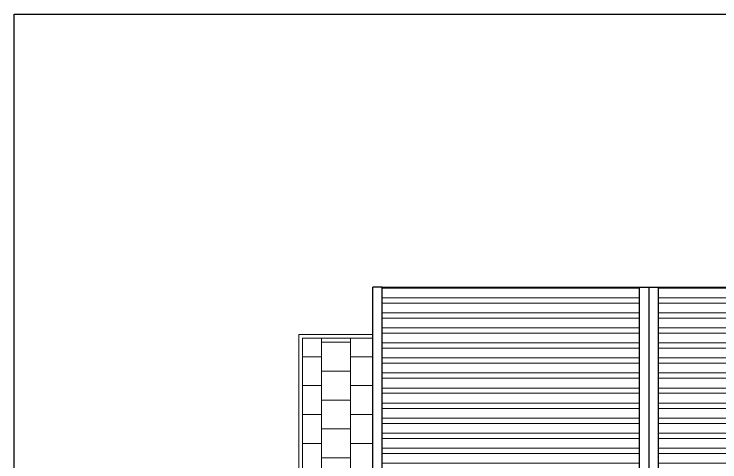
# Model space of a CAD drawing. Header units: metres. Extents: x 539 to 782, y 164 to 633.
# Drawn here: x 696.94 to 704.38, y 238.62 to 243.34 of the extents above; entities that cross this region are included whole.
import ezdxf

# ---------------------------------------------------------------- set-up
doc = ezdxf.new("R2010")
doc.units = ezdxf.units.M
for name, color, linetype, lineweight in [('03', 3, 'Continuous', 30), ('Baranda', 54, 'Continuous', 15), ('CUBIERTA', 214, 'Continuous', 20), ('Textura de Pisos', 252, 'Continuous', 13)]:
    doc.layers.add(name, color=color, linetype=linetype, lineweight=lineweight)

msp = doc.modelspace()

# ---------------------------------------------------------------- hatches: boundary and pattern name
at = {"layer": 'CUBIERTA'}
h = msp.add_hatch(dxfattribs=at)
h.set_pattern_fill('STEEL,_O', color=256, scale=0.05, angle=135)
h.set_pattern_definition([(180, (0, 0), (-3e-17, -0.15875), []), (180, (-0.05613, -0.05613), (-3e-17, -0.15875), [])])
h.paths.add_polyline_path([(702.0703, 238.4725), (702.3853, 238.4725), (702.3853, 237.449), (702.0703, 237.449)], flags=16)
h.paths.add_polyline_path([(701.9267, 237.9679, -0.256505), (701.9965, 238.0957), (701.9964, 238.1735), (701.9898, 238.1775), (701.8634, 237.9683), (701.9898, 237.7591), (701.9966, 237.7631), (701.9965, 237.8408, -0.255481)], flags=16)
h.paths.add_polyline_path([(701.9662, 238.1935), (701.9844, 238.1825), (701.8549, 237.9683), (701.9844, 237.7541), (701.9663, 237.7431), (701.83, 237.9683)], flags=16)
h.paths.add_polyline_path([(706.4372, 240.4608), (703.7272, 240.4608), (703.7272, 235.4608), (704.4372, 235.4608), (704.4372, 235.1303), (706.4372, 237.1011)])
h.paths.add_polyline_path([(704.8691, 238.4725), (705.184, 238.4725), (705.184, 237.449), (704.8691, 237.449)], flags=16)
h.paths.add_polyline_path([(705.2578, 237.8408), (705.2578, 237.7631), (705.2645, 237.7591), (705.391, 237.9683), (705.2645, 238.1775), (705.2579, 238.1735), (705.2579, 238.0957, -0.255913), (705.3277, 237.9683, -0.256073)], flags=16)
h.paths.add_polyline_path([(705.2699, 238.1825), (705.2881, 238.1935), (705.4243, 237.9683), (705.288, 237.7431), (705.2699, 237.7541), (705.3994, 237.9683)], flags=16)
h.paths.add_polyline_path([(702.3711, 238.4119), (702.3711, 237.512), (702.0797, 237.512), (702.0797, 238.4119)], flags=8)
h.paths.add_polyline_path([(705.1747, 238.4119), (705.1747, 237.512), (704.8833, 237.512), (704.8833, 238.4119)], flags=8)
h.paths.add_polyline_path([(702.9372, 235.5608), (702.9372, 235.4608), (703.5272, 235.4608), (703.5272, 240.4608), (700.8172, 240.4608), (700.8172, 235.4608), (701.3172, 235.4608), (701.3172, 235.5908), (701.5172, 235.5908), (701.5172, 235.4608), (701.9372, 235.4608), (701.9372, 235.5608)])
at = {"layer": 'Textura de Pisos', "ltscale": 0.01}
h = msp.add_hatch(dxfattribs=at)
h.set_pattern_fill('AR-B88,_O', color=256, scale=0.0015, angle=90)
h.set_pattern_definition([(90, (17.7298, 3e-14), (-0.3048, 2e-17), []), (180, (17.72981, 3e-14), (-0.3048, -0.1524), [0.3048, -0.3048])])
h.paths.add_polyline_path([(700.7172, 235.4608), (700.7172, 239.9208), (699.9772, 239.9208), (699.9772, 235.4608)])

# ---------------------------------------------------------------- linework, layer by layer
at = {"layer": '03'}
for p, q in [((696.9372, 243.3408), (708.9372, 243.3408)), ((696.9372, 227.3408), (696.9372, 243.3408)), ((700.7172, 235.4608), (700.7172, 240.4608)), ((700.8172, 240.4608), (700.7172, 240.4608)), ((700.8172, 235.4608), (700.8172, 240.4608)), ((700.8172, 240.4608), (706.4372, 240.4608)), ((703.5272, 240.4608), (703.5272, 235.4608)), ((703.6272, 240.4608), (703.6272, 235.4608)), ((703.7272, 240.4608), (703.7272, 235.4608))]:
    msp.add_line(p, q, dxfattribs=at)
at = {"layer": 'Baranda'}
for p, q in [((700.7172, 239.9608), (699.9372, 239.9608)), ((699.9372, 239.9608), (699.9372, 235.4608)), ((700.7172, 239.9208), (699.9772, 239.9208)), ((699.9772, 239.9208), (699.9772, 235.4608))]:
    msp.add_line(p, q, dxfattribs=at)

doc.saveas('drawing.dxf')
